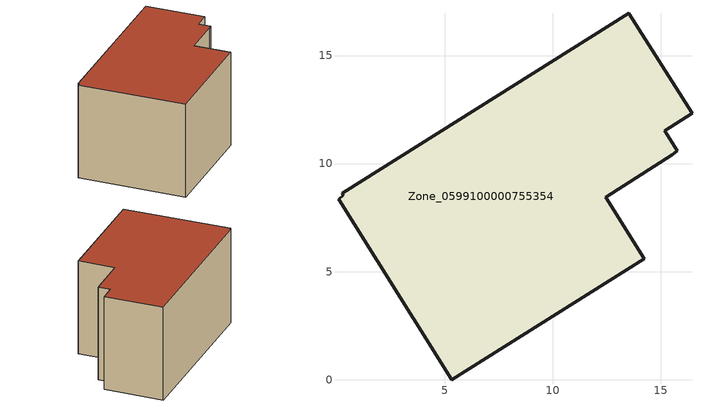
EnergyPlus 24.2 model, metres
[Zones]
Zone_0599100000755354
 floor ground (C_G): 15.76,10.6 15.52,10.42 12.43,8.45 14.23,5.61 5.33,0 0.08,8.34 0.3,8.52 0.25,8.62 13.52,16.95 16.43,12.34 15.17,11.52 z0
 wall outside (C_F): 16.43,12.34 13.52,16.95 0.25,8.62 0.3,8.52 0.08,8.34 5.33,0 14.23,5.61 12.43,8.45 15.52,10.42 15.76,10.6 15.17,11.52 16.43,12.34 z0:8.9
 roof outside (C_R): 15.52,10.42 15.76,10.6 15.17,11.52 16.43,12.34 13.52,16.95 0.25,8.62 0.3,8.52 0.08,8.34 5.33,0 14.23,5.61 12.43,8.45 z8.9
[BUILDING]
Pand.0599100000755354: North Axis=0; Terrain=City; Loads Convergence Tolerance Value=0.04; Temperature Convergence Tolerance Value=0.4; Solar Distribution=FullExterior; Maximum Number of Warmup Days=25; Minimum Number of Warmup Days=1
[Site:Location]
Rotterdam.The.Hague.AP_ZH_NLD Design_Conditions: Latitude=51.96; Longitude=4.45; Time Zone=1; Elevation=-4.5
[SITE:GROUNDTEMPERATURE:BUILDINGSURFACE]
18, 18, 18, 18, 18, 18, 18, 18, 18, 18, 18, 18
[MATERIAL] Thermal Absorptance=0.9; Solar Absorptance=0.7; Visible Absorptance=0.7
Name | Roughness | Thickness | Conductivity | Density | Specific Heat
G.D.2006-2014 | MediumSmooth | 0.15 | 0.06 | 540 | 1210
F.D.2006-2014 | Rough | 0.3 | 0.12 | 1920 | 840
R.D.2006-2014 | MediumRough | 0.2 | 0.08 | 1500 | 1000
[CONSTRUCTION]
C_G: G.D.2006-2014
C_F: F.D.2006-2014
C_R: R.D.2006-2014
[ZONE]
Zone_0599100000755354: Type=1; Multiplier=1; Ceiling Height=Autocalculate; Volume=Autocalculate; Floor Area=autocalculate; Part of Total Floor Area=Yes
[ZONEINFILTRATION:DESIGNFLOWRATE]
Infil_Zone_0599100000755354: Zone or ZoneList or Space or SpaceList=Zone_0599100000755354; Schedule=AlwaysOn; Design Flow Rate Calculation Method=Flow/Area; Flow Rate per Floor Area=0.0021; Constant Term Coefficient=1; Temperature Term Coefficient=0; Velocity Term Coefficient=0; Velocity Squared Term Coefficient=0
[HVACTEMPLATE:ZONE:IDEALLOADSAIRSYSTEM]
Zone_0599100000755354: Maximum Heating Supply Air Temperature=50; Minimum Cooling Supply Air Temperature=13; Maximum Heating Supply Air Humidity Ratio=0.0156; Minimum Cooling Supply Air Humidity Ratio=0.0077; Heating Limit=NoLimit; Cooling Limit=NoLimit; Dehumidification Control Type=ConstantSensibleHeatRatio; Cooling Sensible Heat Ratio=0.7; Dehumidification Setpoint=60; Humidification Control Type=None; Humidification Setpoint=30; Outdoor Air Method=None; Outdoor Air Flow Rate per Person=0.00944; Outdoor Air Flow Rate per Zone Floor Area=0; Outdoor Air Flow Rate per Zone=0; Demand Controlled Ventilation Type=None; Outdoor Air Economizer Type=NoEconomizer; Heat Recovery Type=None; Sensible Heat Recovery Effectiveness=0.7; Latent Heat Recovery Effectiveness=0.65
[ZONECONTROL:THERMOSTAT]
ThermostatControl_Zone_0599100000755354: Zone or ZoneList=Zone_0599100000755354; Control Type Schedule=DualSetpointControlType; Control 1=Thermostat_Zone_0599100000755354; Temperature Difference Between Cutout And Setpoint=0
[THERMOSTATSETPOINT:DUALSETPOINT]
Thermostat_Zone_0599100000755354: Heating Setpoint Temperature Schedule=HeatingSetpoint_Zone_0599100000755354; Cooling Setpoint Temperature Schedule=CoolingSetpoint_Zone_0599100000755354
[SCHEDULE:COMPACT]
HeatingSetpoint_Zone_0599100000755354: Through: 12/31, For: AllDays, Until: 24:00, 21
CoolingSetpoint_Zone_0599100000755354: Through: 12/31, For: AllDays, Until: 24:00, 24
DualSetpointControlType: Through: 12/31, For: AllDays, Until: 24:00, 4
AlwaysOn: Through: 12/31, For: AllDays, Until: 24:00, 1
